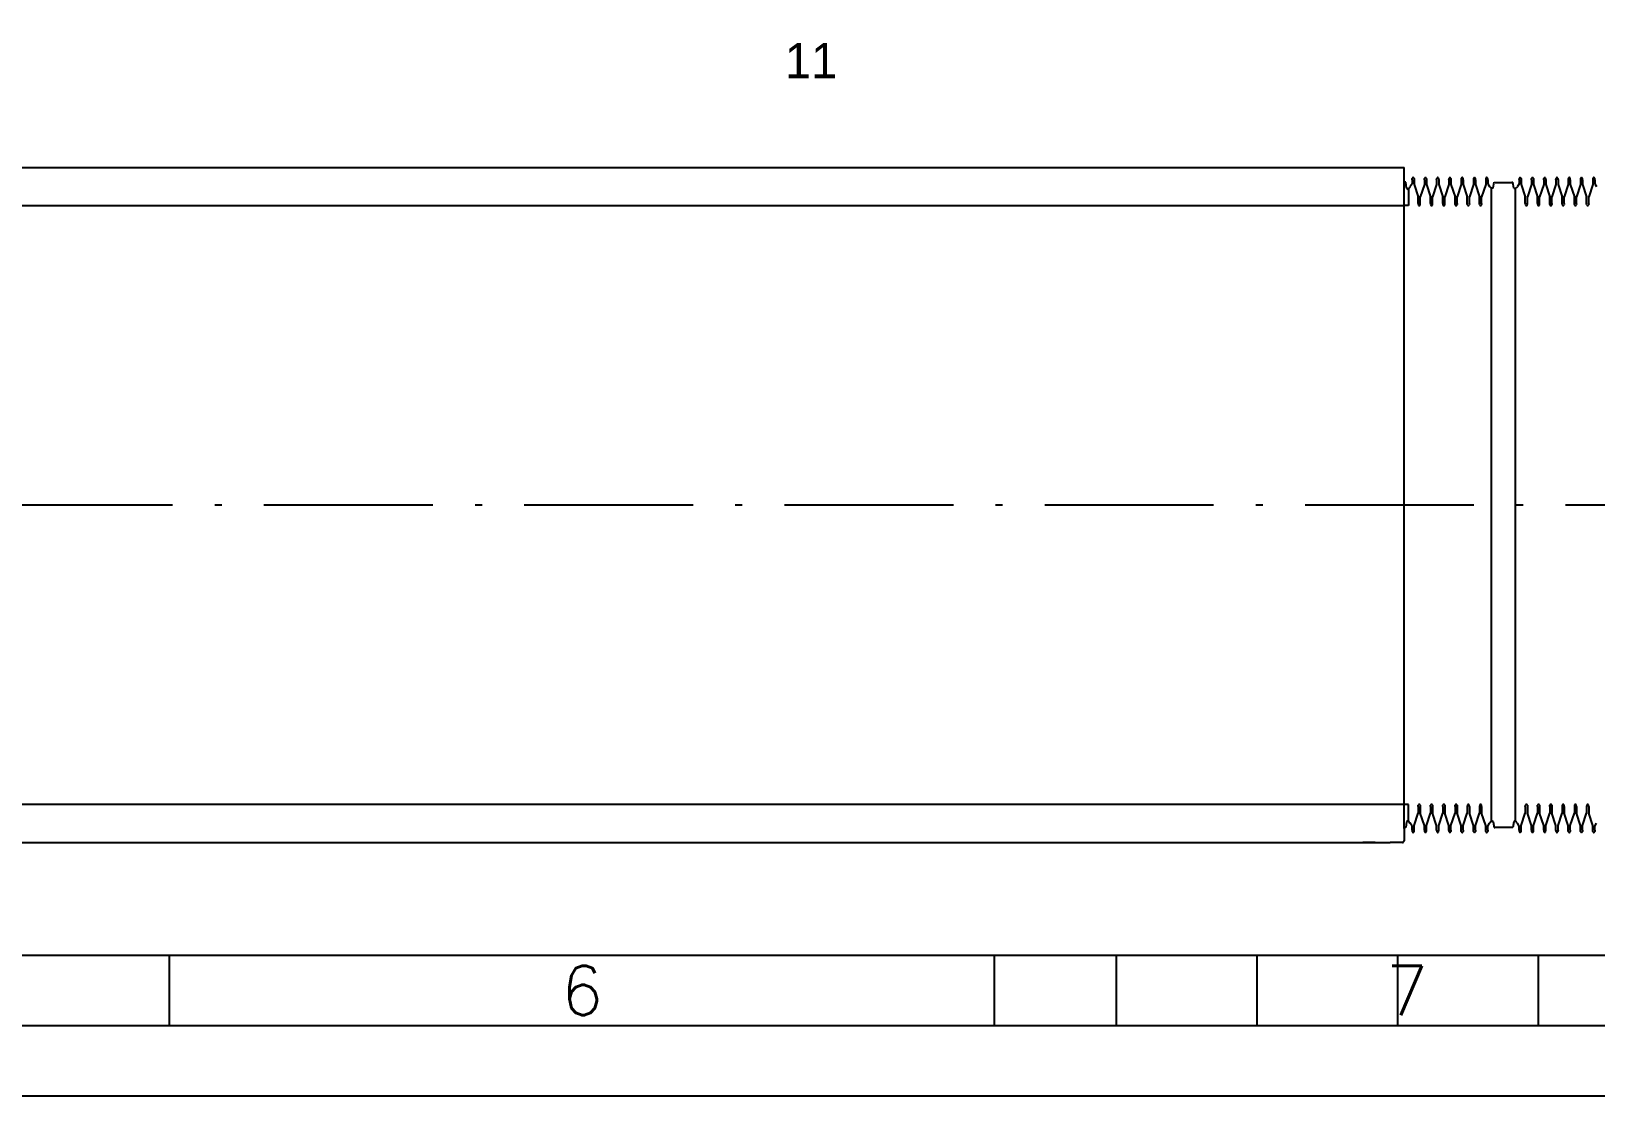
# Model space of a CAD drawing. Header units: millimetres. Extents: x 39 to 880, y 30 to 327.
# Drawn here: x 332.5 to 443.7, y 29.8 to 105.5 of the extents above; entities that cross this region are included whole.
import ezdxf
from ezdxf.enums import TextEntityAlignment as Align

# ---------------------------------------------------------------- set-up
doc = ezdxf.new("R2010")
doc.units = ezdxf.units.MM
doc.linetypes.add('ACAD_ISO10W100', pattern=[18.5, 12, -3, 0.5, -3])
doc.layers.add('AXE', color=1, linetype='ACAD_ISO10W100')
doc.layers.add('SUBTIRE', color=1, linetype='Continuous')
doc.styles.add('ISO', font='SIMPLEX.SHX')

# ---------------------------------------------------------------- blocks, each defined once
blk = doc.blocks.new('4A4')
at = {"color": 70}
for p, q in [((-537.8, 5), (-537.8, 10)), ((-479.16, 5), (-479.16, 10)), ((-479.16, 5), (-479.16, 10)), ((-470.5, 5), (-470.5, 10)), ((-460.5, 5), (-460.5, 10)), ((-450.5, 5), (-450.5, 10)), ((-440.5, 5), (-440.5, 10))]:
    blk.add_line(p, q, dxfattribs=at)
at = {"color": 240}
for points in [[(0, 0), (0, 297), (-841, 297), (-841, 0)], [(-5, 5), (-5, 292), (-836, 292), (-836, 5)]]:
    blk.add_lwpolyline(points, close=True, dxfattribs=at)
at = {"color": 70}
blk.add_lwpolyline([(-831, 287), (-831, 10), (-10, 10), (-10, 287)], close=True, dxfattribs=at)
at = {"color": 50, "style": 'ISO'}
for s, p in [('6', (-508.48, 7.48)), ('7', (-449.84, 7.48))]:
    blk.add_text(s, height=3.5, dxfattribs=at).set_placement(p, align=Align.MIDDLE)

msp = doc.modelspace()

# ---------------------------------------------------------------- linework, layer by layer
at = {"color": 1}
for p, q in [((429.08, 95.82), (430.08, 95.82)), ((430.08, 48.82), (430.08, 95.82)), ((430.2, 94.76), (430.08, 94.76)), ((436.41, 94.34), (436.28, 94.34)), ((437.87, 94.34), (438, 94.34)), ((310.74, 93.1), (430.08, 93.1)), ((430.2, 48.88), (430.08, 48.88))]:
    msp.add_line(p, q, dxfattribs=at)
at = {"color": 1, "linetype": 'ACAD_ISO10W100'}
msp.add_line((108.54, 71.82), (632.14, 71.82), dxfattribs=at)
at = {"layer": 'AXE'}
for p, q in [((430.26, 94.34), (430.2, 94.76)), ((430.65, 94.66), (430.52, 94.45)), ((430.65, 94.94), (430.66, 95.03)), ((430.65, 94.94), (430.65, 94.66)), ((430.79, 95.03), (430.8, 94.94)), ((430.8, 94.94), (430.8, 94.61)), ((430.8, 94.61), (431.08, 93.73)), ((431.52, 94.61), (431.23, 93.73)), ((431.52, 94.94), (431.53, 95.03)), ((431.52, 94.94), (431.52, 94.61)), ((431.66, 95.03), (431.67, 94.94)), ((431.67, 94.94), (431.67, 94.61)), ((431.67, 94.61), (431.95, 93.73)), ((432.39, 94.61), (432.1, 93.73)), ((432.39, 94.94), (432.4, 95.03)), ((432.39, 94.94), (432.39, 94.61)), ((432.53, 95.03), (432.54, 94.94)), ((432.54, 94.94), (432.54, 94.61)), ((432.54, 94.61), (432.83, 93.73)), ((433.26, 94.61), (432.98, 93.73)), ((433.26, 94.94), (433.27, 95.03)), ((433.27, 95.03), (433.26, 94.94)), ((433.26, 94.94), (433.26, 94.61)), ((433.26, 94.94), (433.26, 94.61)), ((433.4, 95.03), (433.41, 94.94)), ((433.41, 94.94), (433.4, 95.03)), ((433.41, 94.94), (433.41, 94.61)), ((433.41, 94.94), (433.41, 94.61)), ((433.41, 94.61), (433.7, 93.73)), ((434.13, 94.61), (433.85, 93.73)), ((434.14, 95.03), (434.13, 94.94)), ((434.13, 94.94), (434.13, 94.61)), ((434.28, 94.94), (434.28, 95.03)), ((434.28, 94.94), (434.28, 95.03)), ((434.28, 94.94), (434.28, 94.61)), ((434.28, 94.94), (434.28, 94.61)), ((434.28, 94.61), (434.57, 93.73)), ((434.28, 94.61), (434.57, 93.73)), ((435.01, 94.61), (434.72, 93.73)), ((435.01, 94.61), (434.72, 93.73)), ((435.01, 95.03), (435.01, 94.94)), ((435.01, 95.03), (435.01, 94.94)), ((435.01, 94.94), (435.01, 94.61)), ((435.01, 94.94), (435.01, 94.61)), ((435.16, 94.94), (435.15, 95.03)), ((435.16, 94.94), (435.15, 95.03)), ((435.16, 94.94), (435.16, 94.61)), ((435.16, 94.94), (435.16, 94.61)), ((435.16, 94.61), (435.44, 93.73)), ((435.88, 94.61), (435.59, 93.73)), ((435.88, 95.03), (435.88, 94.94)), ((435.88, 95.03), (435.88, 94.94)), ((435.88, 94.94), (435.88, 94.61)), ((436.03, 94.94), (436.02, 95.03)), ((436.03, 94.94), (436.02, 95.03)), ((436.03, 94.94), (436.03, 94.66)), ((436.03, 94.66), (436.15, 94.45)), ((436.03, 94.66), (436.15, 94.45)), ((436.03, 94.66), (436.15, 94.45)), ((438.26, 94.66), (438.13, 94.45)), ((438.26, 94.66), (438.13, 94.45)), ((438.26, 94.66), (438.13, 94.45)), ((438.26, 94.94), (438.27, 95.03)), ((438.26, 94.94), (438.27, 95.03)), ((438.26, 94.94), (438.26, 94.66)), ((438.4, 95.03), (438.41, 94.94)), ((438.4, 95.03), (438.41, 94.94)), ((438.41, 94.94), (438.41, 94.61)), ((438.41, 94.61), (438.69, 93.73)), ((439.13, 94.61), (438.84, 93.73)), ((439.13, 94.94), (439.14, 95.03)), ((439.13, 94.94), (439.14, 95.03)), ((439.13, 94.94), (439.13, 94.61)), ((439.13, 94.94), (439.13, 94.61)), ((439.27, 95.03), (439.28, 94.94)), ((439.27, 95.03), (439.28, 94.94)), ((439.28, 94.94), (439.28, 94.61)), ((439.28, 94.94), (439.28, 94.61)), ((439.28, 94.61), (439.56, 93.73)), ((439.28, 94.61), (439.56, 93.73)), ((440, 94.61), (439.71, 93.73)), ((440, 94.61), (439.71, 93.73)), ((440, 94.94), (440.01, 95.03)), ((440, 94.94), (440.01, 95.03)), ((440, 94.94), (440, 94.61)), ((440, 94.94), (440, 94.61)), ((440.14, 95.03), (440.15, 94.94)), ((440.15, 94.94), (440.15, 94.61)), ((440.15, 94.61), (440.44, 93.73)), ((440.87, 94.61), (440.59, 93.73)), ((440.88, 95.03), (440.87, 94.94)), ((440.87, 94.94), (440.88, 95.03)), ((440.87, 94.94), (440.87, 94.61)), ((440.87, 94.94), (440.87, 94.61)), ((441.02, 94.94), (441.01, 95.03)), ((441.01, 95.03), (441.02, 94.94)), ((441.02, 94.94), (441.02, 94.61)), ((441.02, 94.94), (441.02, 94.61)), ((441.02, 94.61), (441.31, 93.73)), ((441.74, 94.61), (441.46, 93.73)), ((441.75, 95.03), (441.74, 94.94)), ((441.74, 94.94), (441.74, 94.61)), ((441.89, 94.94), (441.89, 95.03)), ((441.89, 94.94), (441.89, 94.61)), ((441.89, 94.61), (442.18, 93.73)), ((442.62, 94.61), (442.33, 93.73)), ((442.62, 95.03), (442.62, 94.94)), ((442.62, 94.94), (442.62, 94.61)), ((442.77, 94.94), (442.76, 95.03)), ((442.77, 94.94), (442.77, 94.61)), ((442.77, 94.61), (443.05, 93.73)), ((443.49, 94.61), (443.2, 93.73)), ((443.49, 95.03), (443.49, 94.94)), ((443.49, 94.94), (443.49, 94.61)), ((443.64, 94.94), (443.63, 95.03)), ((443.64, 94.94), (443.64, 94.66)), ((443.64, 94.66), (443.76, 94.45)), ((430.28, 94.35), (430.26, 94.34)), ((430.33, 94.28), (430.28, 94.35)), ((430.39, 94.23), (430.33, 94.28)), ((430.39, 94.27), (430.39, 94.23)), ((430.39, 94.23), (430.39, 93.1)), ((430.45, 94.36), (430.43, 94.34)), ((430.52, 94.44), (430.45, 94.39)), ((430.45, 94.39), (430.45, 94.36)), ((431.08, 93.26), (431.08, 93.73)), ((431.23, 93.26), (431.23, 93.73)), ((431.95, 93.26), (431.95, 93.73)), ((432.1, 93.26), (432.1, 93.73)), ((432.83, 93.26), (432.83, 93.73)), ((432.98, 93.26), (432.98, 93.73)), ((433.7, 93.26), (433.7, 93.73)), ((433.85, 93.26), (433.85, 93.73)), ((434.57, 93.26), (434.57, 93.73)), ((434.72, 93.26), (434.72, 93.73)), ((435.44, 93.26), (435.44, 93.73)), ((435.59, 93.26), (435.59, 93.73)), ((436.16, 94.44), (436.23, 94.39)), ((436.16, 94.44), (436.28, 94.34)), ((438.13, 94.44), (438, 94.34)), ((438.13, 94.44), (438.06, 94.39)), ((438.69, 93.26), (438.69, 93.73)), ((438.84, 93.26), (438.84, 93.73)), ((439.56, 93.26), (439.56, 93.73)), ((439.71, 93.26), (439.71, 93.73)), ((440.44, 93.26), (440.44, 93.73)), ((440.59, 93.26), (440.59, 93.73)), ((441.31, 93.26), (441.31, 93.73)), ((441.46, 93.26), (441.46, 93.73)), ((442.18, 93.26), (442.18, 93.73)), ((442.33, 93.26), (442.33, 93.73)), ((443.05, 93.26), (443.05, 93.73)), ((443.2, 93.26), (443.2, 93.73)), ((430.39, 93.1), (430.08, 93.1)), ((431.08, 93.26), (431.09, 93.17)), ((431.23, 93.17), (431.23, 93.26)), ((431.95, 93.26), (431.96, 93.17)), ((432.1, 93.17), (432.1, 93.26)), ((432.83, 93.26), (432.83, 93.17)), ((432.97, 93.17), (432.98, 93.26)), ((433.7, 93.26), (433.71, 93.17)), ((433.71, 93.17), (433.7, 93.26)), ((433.84, 93.17), (433.85, 93.26)), ((433.85, 93.26), (433.84, 93.17)), ((434.58, 93.17), (434.57, 93.26)), ((434.72, 93.26), (434.71, 93.17)), ((434.72, 93.26), (434.71, 93.17)), ((435.45, 93.17), (435.44, 93.26)), ((435.45, 93.17), (435.44, 93.26)), ((435.59, 93.26), (435.58, 93.17)), ((435.59, 93.26), (435.58, 93.17)), ((438.69, 93.26), (438.7, 93.17)), ((438.69, 93.26), (438.7, 93.17)), ((438.84, 93.17), (438.84, 93.26)), ((438.84, 93.17), (438.84, 93.26)), ((439.56, 93.26), (439.57, 93.17)), ((439.56, 93.26), (439.57, 93.17)), ((439.71, 93.17), (439.71, 93.26)), ((440.44, 93.17), (440.44, 93.26)), ((440.44, 93.26), (440.44, 93.17)), ((440.59, 93.26), (440.58, 93.17)), ((440.58, 93.17), (440.59, 93.26)), ((441.32, 93.17), (441.31, 93.26)), ((441.46, 93.26), (441.45, 93.17)), ((442.19, 93.17), (442.18, 93.26)), ((442.33, 93.26), (442.32, 93.17)), ((443.06, 93.17), (443.05, 93.26)), ((443.2, 93.26), (443.19, 93.17)), ((430.39, 50.53), (430.08, 50.53)), ((430.39, 49.41), (430.39, 50.53)), ((431.08, 50.38), (431.09, 50.47)), ((431.08, 50.38), (431.08, 49.91)), ((431.23, 50.47), (431.23, 50.38)), ((431.23, 50.38), (431.23, 49.91)), ((431.95, 50.38), (431.96, 50.47)), ((431.95, 50.38), (431.95, 49.91)), ((432.1, 50.47), (432.1, 50.38)), ((432.1, 50.38), (432.1, 49.91)), ((432.83, 50.38), (432.83, 50.47)), ((432.83, 50.38), (432.83, 49.91)), ((432.97, 50.47), (432.98, 50.38)), ((432.98, 50.38), (432.98, 49.91)), ((433.71, 50.47), (433.7, 50.38)), ((433.7, 50.38), (433.71, 50.47)), ((433.7, 50.38), (433.7, 49.91)), ((433.85, 50.38), (433.84, 50.47)), ((433.84, 50.47), (433.85, 50.38)), ((433.85, 50.38), (433.85, 49.91)), ((434.58, 50.47), (434.57, 50.38)), ((434.57, 50.38), (434.57, 49.91)), ((434.72, 50.38), (434.71, 50.47)), ((434.72, 50.38), (434.71, 50.47)), ((434.72, 50.38), (434.72, 49.91)), ((435.45, 50.47), (435.44, 50.38)), ((435.45, 50.47), (435.44, 50.38)), ((435.44, 50.38), (435.44, 49.91)), ((435.59, 50.38), (435.58, 50.47)), ((435.59, 50.38), (435.58, 50.47)), ((435.59, 50.38), (435.59, 49.91)), ((438.69, 50.38), (438.7, 50.47)), ((438.69, 50.38), (438.7, 50.47)), ((438.69, 50.38), (438.69, 49.91)), ((438.84, 50.47), (438.84, 50.38)), ((438.84, 50.47), (438.84, 50.38)), ((438.84, 50.38), (438.84, 49.91)), ((439.56, 50.38), (439.57, 50.47)), ((439.56, 50.38), (439.57, 50.47)), ((439.56, 50.38), (439.56, 49.91)), ((439.71, 50.47), (439.71, 50.38)), ((439.71, 50.38), (439.71, 49.91)), ((440.44, 50.38), (440.44, 50.47)), ((440.44, 50.47), (440.44, 50.38)), ((440.44, 50.38), (440.44, 49.91)), ((440.58, 50.47), (440.59, 50.38)), ((440.59, 50.38), (440.58, 50.47)), ((440.59, 50.38), (440.59, 49.91)), ((441.32, 50.47), (441.31, 50.38)), ((441.31, 50.38), (441.31, 49.91)), ((441.46, 50.38), (441.45, 50.47)), ((441.46, 50.38), (441.46, 49.91)), ((442.19, 50.47), (442.18, 50.38)), ((442.18, 50.38), (442.18, 49.91)), ((442.33, 50.38), (442.32, 50.47)), ((442.33, 50.38), (442.33, 49.91)), ((443.06, 50.47), (443.05, 50.38)), ((443.05, 50.38), (443.05, 49.91)), ((443.2, 50.38), (443.19, 50.47)), ((443.2, 50.38), (443.2, 49.91)), ((430.26, 49.29), (430.2, 48.88)), ((430.28, 49.29), (430.26, 49.29)), ((430.33, 49.35), (430.28, 49.29)), ((430.39, 49.41), (430.33, 49.36)), ((430.39, 49.36), (430.39, 49.41)), ((430.45, 49.28), (430.43, 49.3)), ((430.45, 49.25), (430.45, 49.28)), ((430.52, 49.2), (430.45, 49.25)), ((430.65, 48.98), (430.52, 49.19)), ((430.65, 48.7), (430.65, 48.98)), ((430.8, 49.03), (431.08, 49.91)), ((430.8, 48.7), (430.8, 49.03)), ((431.52, 49.03), (431.23, 49.91)), ((431.52, 48.7), (431.52, 49.03)), ((431.67, 49.03), (431.95, 49.91)), ((431.67, 48.7), (431.67, 49.03)), ((432.39, 49.03), (432.1, 49.91)), ((432.39, 48.7), (432.39, 49.03)), ((432.54, 49.03), (432.83, 49.91)), ((432.54, 48.7), (432.54, 49.03)), ((433.26, 49.03), (432.98, 49.91)), ((433.26, 48.7), (433.26, 49.03)), ((433.26, 48.7), (433.26, 49.03)), ((433.41, 49.03), (433.7, 49.91)), ((433.41, 48.7), (433.41, 49.03)), ((433.41, 48.7), (433.41, 49.03)), ((434.13, 49.03), (433.85, 49.91)), ((434.13, 48.7), (434.13, 49.03)), ((434.28, 49.03), (434.57, 49.91)), ((434.28, 49.03), (434.57, 49.91)), ((434.28, 48.7), (434.28, 49.03)), ((434.28, 48.7), (434.28, 49.03)), ((435.01, 49.03), (434.72, 49.91)), ((435.01, 49.03), (434.72, 49.91)), ((435.01, 48.7), (435.01, 49.03)), ((435.01, 48.7), (435.01, 49.03)), ((435.16, 49.03), (435.44, 49.91)), ((435.16, 48.7), (435.16, 49.03)), ((435.16, 48.7), (435.16, 49.03)), ((435.88, 49.03), (435.59, 49.91)), ((435.88, 48.7), (435.88, 49.03)), ((436.03, 48.98), (436.15, 49.19)), ((436.03, 48.98), (436.15, 49.19)), ((436.03, 48.7), (436.03, 48.98)), ((436.16, 49.2), (436.23, 49.25)), ((436.16, 49.2), (436.23, 49.25)), ((436.23, 49.28), (436.25, 49.3)), ((436.23, 49.28), (436.25, 49.3)), ((436.23, 49.25), (436.23, 49.28)), ((436.23, 49.25), (436.23, 49.28)), ((436.28, 49.36), (436.28, 49.41)), ((436.28, 49.36), (436.28, 49.41)), ((438, 49.36), (438, 49.41)), ((438, 49.36), (438, 49.41)), ((438.06, 49.28), (438.04, 49.3)), ((438.06, 49.28), (438.04, 49.3)), ((438.06, 49.25), (438.06, 49.28)), ((438.06, 49.25), (438.06, 49.28)), ((438.13, 49.2), (438.06, 49.25)), ((438.13, 49.2), (438.06, 49.25)), ((438.26, 48.98), (438.13, 49.19)), ((438.26, 48.98), (438.13, 49.19)), ((438.26, 48.7), (438.26, 48.98)), ((438.41, 49.03), (438.69, 49.91)), ((438.41, 48.7), (438.41, 49.03)), ((439.13, 49.03), (438.84, 49.91)), ((439.13, 48.7), (439.13, 49.03)), ((439.13, 48.7), (439.13, 49.03)), ((439.28, 49.03), (439.56, 49.91)), ((439.28, 49.03), (439.56, 49.91)), ((439.28, 48.7), (439.28, 49.03)), ((439.28, 48.7), (439.28, 49.03)), ((440, 49.03), (439.71, 49.91)), ((440, 49.03), (439.71, 49.91)), ((440, 48.7), (440, 49.03)), ((440, 48.7), (440, 49.03)), ((440.15, 49.03), (440.44, 49.91)), ((440.15, 48.7), (440.15, 49.03)), ((440.87, 49.03), (440.59, 49.91)), ((440.87, 48.7), (440.87, 49.03)), ((440.87, 48.7), (440.87, 49.03)), ((441.02, 49.03), (441.31, 49.91)), ((441.02, 48.7), (441.02, 49.03)), ((441.02, 48.7), (441.02, 49.03)), ((441.74, 49.03), (441.46, 49.91)), ((441.74, 48.7), (441.74, 49.03)), ((441.89, 49.03), (442.18, 49.91)), ((441.89, 48.7), (441.89, 49.03)), ((442.62, 49.03), (442.33, 49.91)), ((442.62, 48.7), (442.62, 49.03)), ((442.77, 49.03), (443.05, 49.91)), ((442.77, 48.7), (442.77, 49.03)), ((443.49, 49.03), (443.2, 49.91)), ((443.49, 48.7), (443.49, 49.03)), ((443.64, 48.98), (443.76, 49.19)), ((443.64, 48.7), (443.64, 48.98)), ((430.65, 48.7), (430.66, 48.61)), ((430.79, 48.61), (430.8, 48.7)), ((431.52, 48.7), (431.53, 48.61)), ((431.66, 48.61), (431.67, 48.7)), ((432.39, 48.7), (432.4, 48.61)), ((432.53, 48.61), (432.54, 48.7)), ((433.27, 48.61), (433.26, 48.7)), ((433.26, 48.7), (433.27, 48.61)), ((433.41, 48.7), (433.4, 48.61)), ((433.4, 48.61), (433.41, 48.7)), ((434.14, 48.61), (434.13, 48.7)), ((434.28, 48.7), (434.28, 48.61)), ((434.28, 48.7), (434.28, 48.61)), ((435.01, 48.61), (435.01, 48.7)), ((435.01, 48.61), (435.01, 48.7)), ((435.16, 48.7), (435.15, 48.61)), ((435.16, 48.7), (435.15, 48.61)), ((435.88, 48.61), (435.88, 48.7)), ((435.88, 48.61), (435.88, 48.7)), ((436.03, 48.7), (436.02, 48.61)), ((436.03, 48.7), (436.02, 48.61)), ((438.26, 48.7), (438.27, 48.61)), ((438.26, 48.7), (438.27, 48.61)), ((438.4, 48.61), (438.41, 48.7)), ((438.4, 48.61), (438.41, 48.7)), ((439.13, 48.7), (439.14, 48.61)), ((439.13, 48.7), (439.14, 48.61)), ((439.27, 48.61), (439.28, 48.7)), ((439.27, 48.61), (439.28, 48.7)), ((440, 48.7), (440.01, 48.61)), ((440, 48.7), (440.01, 48.61)), ((440.14, 48.61), (440.15, 48.7)), ((440.87, 48.7), (440.88, 48.61)), ((440.88, 48.61), (440.87, 48.7)), ((441.01, 48.61), (441.02, 48.7)), ((441.02, 48.7), (441.01, 48.61)), ((441.75, 48.61), (441.74, 48.7)), ((441.89, 48.7), (441.89, 48.61)), ((442.62, 48.61), (442.62, 48.7)), ((442.77, 48.7), (442.76, 48.61)), ((443.49, 48.61), (443.49, 48.7)), ((443.64, 48.7), (443.63, 48.61))]:
    msp.add_line(p, q, dxfattribs=at)
for centre, radius, start, end in [((430.65, 94.94), 0.002, 175.1123, 184.8877), ((430.72, 95.02), 0.07, 92.1406, 175.1123), ((430.72, 95.02), 0.07, 4.8877, 87.8594), ((430.8, 94.94), 0.002, 355, 4.8877), ((431.52, 94.94), 0.002, 175.1123, 184.8877), ((431.6, 95.02), 0.07, 92.1406, 175.1123), ((431.59, 95.02), 0.07, 4.8877, 87.8594), ((431.67, 94.94), 0.002, 355, 4.8877), ((432.39, 94.94), 0.002, 175.1123, 184.8877), ((432.47, 95.02), 0.07, 92.1406, 175.1123), ((432.46, 95.02), 0.07, 4.8877, 87.8594), ((432.54, 94.94), 0.002, 355, 4.8877), ((433.26, 94.94), 0.002, 175.1123, 184.8877), ((433.26, 94.94), 0.002, 175.1123, 185), ((433.34, 95.02), 0.07, 92.1406, 175.1123), ((433.34, 95.02), 0.07, 92.1406, 175.1123), ((433.33, 95.02), 0.07, 4.8877, 87.8594), ((433.33, 95.02), 0.07, 4.8877, 87.8594), ((433.41, 94.94), 0.002, 355, 4.8877), ((433.41, 94.94), 0.002, 355.1123, 4.8877), ((434.14, 94.94), 0.002, 175.1123, 185), ((434.21, 95.02), 0.07, 92.1406, 175.1123), ((434.21, 95.02), 0.07, 92.1406, 175.1123), ((434.21, 95.02), 0.07, 4.8877, 87.8594), ((434.21, 95.02), 0.07, 4.8877, 87.8594), ((434.28, 94.94), 0.002, 355.1123, 4.8877), ((434.28, 94.94), 0.002, 355.1123, 4.8877), ((435.08, 95.02), 0.07, 92.1406, 175.1123), ((435.08, 95.02), 0.07, 92.1406, 175.1123), ((435.01, 94.94), 0.002, 175.1123, 185), ((435.01, 94.94), 0.002, 175.1123, 185), ((435.08, 95.02), 0.07, 4.8877, 87.8594), ((435.08, 95.02), 0.07, 4.8877, 87.8594), ((435.15, 94.94), 0.002, 355.1123, 4.8877), ((435.15, 94.94), 0.002, 355.1123, 4.8877), ((435.95, 95.02), 0.07, 92.1406, 175.1123), ((435.95, 95.02), 0.07, 92.1406, 175.1123), ((435.88, 94.94), 0.002, 175.1123, 185), ((435.88, 94.94), 0.002, 175.1123, 185), ((435.95, 95.02), 0.07, 4.8877, 87.8594), ((435.95, 95.02), 0.07, 4.8877, 87.8594), ((436.02, 94.94), 0.002, 355.1123, 4.8877), ((436.02, 94.94), 0.002, 355.1123, 4.8877), ((438.26, 94.94), 0.002, 175.1123, 184.8877), ((438.26, 94.94), 0.002, 175.1123, 184.8877), ((438.33, 95.02), 0.07, 92.1406, 175.1123), ((438.33, 95.02), 0.07, 92.1406, 175.1123), ((438.33, 95.02), 0.07, 4.8877, 87.8594), ((438.33, 95.02), 0.07, 4.8877, 87.8594), ((438.41, 94.94), 0.002, 355, 4.8877), ((438.41, 94.94), 0.002, 355, 4.8877), ((439.13, 94.94), 0.002, 175.1123, 184.8877), ((439.13, 94.94), 0.002, 175.1123, 184.8877), ((439.21, 95.02), 0.07, 92.1406, 175.1123), ((439.21, 95.02), 0.07, 92.1406, 175.1123), ((439.2, 95.02), 0.07, 4.8877, 87.8594), ((439.2, 95.02), 0.07, 4.8877, 87.8594), ((439.28, 94.94), 0.002, 355, 4.8877), ((439.28, 94.94), 0.002, 355, 4.8877), ((440, 94.94), 0.002, 175.1123, 184.8877), ((440, 94.94), 0.002, 175.1123, 184.8877), ((440.08, 95.02), 0.07, 92.1406, 175.1123), ((440.08, 95.02), 0.07, 92.1406, 175.1123), ((440.07, 95.02), 0.07, 4.8877, 87.8594), ((440.07, 95.02), 0.07, 4.8877, 87.8594), ((440.15, 94.94), 0.002, 355, 4.8877), ((440.87, 94.94), 0.002, 175.1123, 185), ((440.87, 94.94), 0.002, 175.1123, 184.8877), ((440.95, 95.02), 0.07, 92.1406, 175.1123), ((440.95, 95.02), 0.07, 92.1406, 175.1123), ((440.94, 95.02), 0.07, 4.8877, 87.8594), ((440.94, 95.02), 0.07, 4.8877, 87.8594), ((441.02, 94.94), 0.002, 355.1123, 4.8877), ((441.02, 94.94), 0.002, 355, 4.8877), ((441.75, 94.94), 0.002, 175.1123, 185), ((441.82, 95.02), 0.07, 92.1406, 175.1123), ((441.82, 95.02), 0.07, 4.8877, 87.8594), ((441.89, 94.94), 0.002, 355.1123, 4.8877), ((442.69, 95.02), 0.07, 92.1406, 175.1123), ((442.62, 94.94), 0.002, 175.1123, 185), ((442.69, 95.02), 0.07, 4.8877, 87.8594), ((442.76, 94.94), 0.002, 355.1123, 4.8877), ((443.56, 95.02), 0.07, 92.1406, 175.1123), ((443.49, 94.94), 0.002, 175.1123, 185), ((443.56, 95.02), 0.07, 4.8877, 87.8594), ((443.63, 94.94), 0.002, 355.1123, 4.8877), ((430.34, 94.29), 0.02, 214.8788, 233.6166), ((430.48, 94.27), 0.084, 127.7978, 180), ((430.51, 94.45), 0.016, 307.7978, 330), ((436.16, 94.45), 0.016, 210, 232.2022), ((436.16, 94.45), 0.016, 210, 232.2022), ((438.12, 94.45), 0.016, 307.7978, 330), ((438.12, 94.45), 0.016, 307.7978, 330), ((431.08, 93.26), 0.002, 175.1123, 184.8877), ((431.16, 93.17), 0.07, 184.8877, 267.8594), ((431.16, 93.17), 0.07, 272.1406, 355.1123), ((431.23, 93.26), 0.002, 355.1123, 5), ((431.96, 93.26), 0.002, 175.1123, 184.8877), ((432.03, 93.17), 0.07, 184.8877, 267.8594), ((432.03, 93.17), 0.07, 272.1406, 355.1123), ((432.1, 93.26), 0.002, 355.1123, 5), ((432.83, 93.26), 0.002, 175.1123, 184.8877), ((432.9, 93.17), 0.07, 184.8877, 267.8594), ((432.9, 93.17), 0.07, 272.1406, 355.1123), ((432.97, 93.26), 0.002, 355.1123, 5), ((433.7, 93.26), 0.002, 175.1123, 184.8877), ((433.7, 93.26), 0.002, 175, 184.8877), ((433.78, 93.17), 0.07, 184.8877, 267.8594), ((433.78, 93.17), 0.07, 184.8877, 267.8594), ((433.77, 93.17), 0.07, 272.1406, 355.1123), ((433.77, 93.17), 0.07, 272.1406, 355.1123), ((433.85, 93.26), 0.002, 355.1123, 5), ((433.85, 93.26), 0.002, 355.1123, 4.8877), ((434.57, 93.26), 0.002, 175, 184.8877), ((434.65, 93.17), 0.07, 184.8877, 267.8594), ((434.65, 93.17), 0.07, 184.8877, 267.8594), ((434.64, 93.17), 0.07, 272.1406, 355.1123), ((434.64, 93.17), 0.07, 272.1406, 355.1123), ((434.72, 93.26), 0.002, 355.1123, 4.8877), ((434.72, 93.26), 0.002, 355.1123, 4.8877), ((435.44, 93.26), 0.002, 175, 184.8877), ((435.44, 93.26), 0.002, 175, 184.8877), ((435.52, 93.17), 0.07, 184.8877, 267.8594), ((435.52, 93.17), 0.07, 184.8877, 267.8594), ((435.51, 93.17), 0.07, 272.1406, 355.1123), ((435.51, 93.17), 0.07, 272.1406, 355.1123), ((435.59, 93.26), 0.002, 355.1123, 4.8877), ((435.59, 93.26), 0.002, 355.1123, 4.8877), ((438.69, 93.26), 0.002, 175.1123, 184.8877), ((438.69, 93.26), 0.002, 175.1123, 184.8877), ((438.77, 93.17), 0.07, 184.8877, 267.8594), ((438.77, 93.17), 0.07, 184.8877, 267.8594), ((438.77, 93.17), 0.07, 272.1406, 355.1123), ((438.77, 93.17), 0.07, 272.1406, 355.1123), ((438.84, 93.26), 0.002, 355.1123, 5), ((438.84, 93.26), 0.002, 355.1123, 5), ((439.57, 93.26), 0.002, 175.1123, 184.8877), ((439.57, 93.26), 0.002, 175.1123, 184.8877), ((439.64, 93.17), 0.07, 184.8877, 267.8594), ((439.64, 93.17), 0.07, 184.8877, 267.8594), ((439.64, 93.17), 0.07, 272.1406, 355.1123), ((439.64, 93.17), 0.07, 272.1406, 355.1123), ((439.71, 93.26), 0.002, 355.1123, 5), ((440.44, 93.26), 0.002, 175, 184.8877), ((440.44, 93.26), 0.002, 175.1123, 184.8877), ((440.51, 93.17), 0.07, 184.8877, 267.8594), ((440.51, 93.17), 0.07, 184.8877, 267.8594), ((440.51, 93.17), 0.07, 272.1406, 355.1123), ((440.51, 93.17), 0.07, 272.1406, 355.1123), ((440.58, 93.26), 0.002, 355.1123, 4.8877), ((440.58, 93.26), 0.002, 355.1123, 5), ((441.31, 93.26), 0.002, 175, 184.8877), ((441.39, 93.17), 0.07, 184.8877, 267.8594), ((441.38, 93.17), 0.07, 272.1406, 355.1123), ((441.46, 93.26), 0.002, 355.1123, 4.8877), ((442.18, 93.26), 0.002, 175, 184.8877), ((442.26, 93.17), 0.07, 184.8877, 267.8594), ((442.25, 93.17), 0.07, 272.1406, 355.1123), ((442.33, 93.26), 0.002, 355.1123, 4.8877), ((443.05, 93.26), 0.002, 175, 184.8877), ((443.13, 93.17), 0.07, 184.8877, 267.8594), ((443.12, 93.17), 0.07, 272.1406, 355.1123), ((443.2, 93.26), 0.002, 355.1123, 4.8877), ((431.08, 50.38), 0.002, 175.1123, 184.8877), ((431.16, 50.46), 0.07, 92.1406, 175.1123), ((431.16, 50.46), 0.07, 4.8877, 87.8594), ((431.23, 50.38), 0.002, 355, 4.8877), ((431.96, 50.38), 0.002, 175.1123, 184.8877), ((432.03, 50.46), 0.07, 92.1406, 175.1123), ((432.03, 50.46), 0.07, 4.8877, 87.8594), ((432.1, 50.38), 0.002, 355, 4.8877), ((432.9, 50.46), 0.07, 92.1406, 175.1123), ((432.83, 50.38), 0.002, 175.1123, 184.8877), ((432.9, 50.46), 0.07, 4.8877, 87.8594), ((432.97, 50.38), 0.002, 355, 4.8877), ((433.7, 50.38), 0.002, 175.1123, 185), ((433.7, 50.38), 0.002, 175.1123, 184.8877), ((433.78, 50.46), 0.07, 92.1406, 175.1123), ((433.78, 50.46), 0.07, 92.1406, 175.1123), ((433.77, 50.46), 0.07, 4.8877, 87.8594), ((433.77, 50.46), 0.07, 4.8877, 87.8594), ((433.85, 50.38), 0.002, 355.1123, 4.8877), ((433.85, 50.38), 0.002, 355, 4.8877), ((434.57, 50.38), 0.002, 175.1123, 185), ((434.65, 50.46), 0.07, 92.1406, 175.1123), ((434.65, 50.46), 0.07, 92.1406, 175.1123), ((434.64, 50.46), 0.07, 4.8877, 87.8594), ((434.64, 50.46), 0.07, 4.8877, 87.8594), ((434.72, 50.38), 0.002, 355.1123, 4.8877), ((434.72, 50.38), 0.002, 355.1123, 4.8877), ((435.44, 50.38), 0.002, 175.1123, 185), ((435.44, 50.38), 0.002, 175.1123, 185), ((435.52, 50.46), 0.07, 92.1406, 175.1123), ((435.52, 50.46), 0.07, 92.1406, 175.1123), ((435.51, 50.46), 0.07, 4.8877, 87.8594), ((435.51, 50.46), 0.07, 4.8877, 87.8594), ((435.59, 50.38), 0.002, 355.1123, 4.8877), ((435.59, 50.38), 0.002, 355.1123, 4.8877), ((438.69, 50.38), 0.002, 175.1123, 184.8877), ((438.69, 50.38), 0.002, 175.1123, 184.8877), ((438.77, 50.46), 0.07, 92.1406, 175.1123), ((438.77, 50.46), 0.07, 92.1406, 175.1123), ((438.77, 50.46), 0.07, 4.8877, 87.8594), ((438.77, 50.46), 0.07, 4.8877, 87.8594), ((438.84, 50.38), 0.002, 355, 4.8877), ((438.84, 50.38), 0.002, 355, 4.8877), ((439.57, 50.38), 0.002, 175.1123, 184.8877), ((439.57, 50.38), 0.002, 175.1123, 184.8877), ((439.64, 50.46), 0.07, 92.1406, 175.1123), ((439.64, 50.46), 0.07, 92.1406, 175.1123), ((439.64, 50.46), 0.07, 4.8877, 87.8594), ((439.64, 50.46), 0.07, 4.8877, 87.8594), ((439.71, 50.38), 0.002, 355, 4.8877), ((440.51, 50.46), 0.07, 92.1406, 175.1123), ((440.51, 50.46), 0.07, 92.1406, 175.1123), ((440.44, 50.38), 0.002, 175.1123, 184.8877), ((440.44, 50.38), 0.002, 175.1123, 185), ((440.51, 50.46), 0.07, 4.8877, 87.8594), ((440.51, 50.46), 0.07, 4.8877, 87.8594), ((440.58, 50.38), 0.002, 355, 4.8877), ((440.58, 50.38), 0.002, 355.1123, 4.8877), ((441.31, 50.38), 0.002, 175.1123, 185), ((441.39, 50.46), 0.07, 92.1406, 175.1123), ((441.38, 50.46), 0.07, 4.8877, 87.8594), ((441.46, 50.38), 0.002, 355.1123, 4.8877), ((442.18, 50.38), 0.002, 175.1123, 185), ((442.26, 50.46), 0.07, 92.1406, 175.1123), ((442.25, 50.46), 0.07, 4.8877, 87.8594), ((442.33, 50.38), 0.002, 355.1123, 4.8877), ((443.05, 50.38), 0.002, 175.1123, 185), ((443.13, 50.46), 0.07, 92.1406, 175.1123), ((443.12, 50.46), 0.07, 4.8877, 87.8594), ((443.2, 50.38), 0.002, 355.1123, 4.8877), ((430.34, 49.34), 0.02, 126.3834, 145.1212), ((430.48, 49.36), 0.084, 180, 232.2022), ((430.51, 49.18), 0.016, 30, 52.2022), ((436.16, 49.18), 0.016, 127.7978, 150), ((436.16, 49.18), 0.016, 127.7978, 150), ((436.2, 49.36), 0.084, 307.7978, 0), ((436.2, 49.36), 0.084, 307.7978, 0), ((438.09, 49.36), 0.084, 180, 232.2022), ((438.09, 49.36), 0.084, 180, 232.2022), ((438.12, 49.18), 0.016, 30, 52.2022), ((438.12, 49.18), 0.016, 30, 52.2022), ((430.65, 48.7), 0.002, 175.1123, 184.8877), ((430.72, 48.61), 0.07, 184.8877, 267.8594), ((430.72, 48.61), 0.07, 272.1406, 355.1123), ((430.8, 48.7), 0.002, 355.1123, 5), ((431.52, 48.7), 0.002, 175.1123, 184.8877), ((431.6, 48.61), 0.07, 184.8877, 267.8594), ((431.59, 48.61), 0.07, 272.1406, 355.1123), ((431.67, 48.7), 0.002, 355.1123, 5), ((432.39, 48.7), 0.002, 175.1123, 184.8877), ((432.47, 48.61), 0.07, 184.8877, 267.8594), ((432.46, 48.61), 0.07, 272.1406, 355.1123), ((432.54, 48.7), 0.002, 355.1123, 5), ((433.26, 48.7), 0.002, 175, 184.8877), ((433.26, 48.7), 0.002, 175.1123, 184.8877), ((433.34, 48.61), 0.07, 184.8877, 267.8594), ((433.34, 48.61), 0.07, 184.8877, 267.8594), ((433.33, 48.61), 0.07, 272.1406, 355.1123), ((433.33, 48.61), 0.07, 272.1406, 355.1123), ((433.41, 48.7), 0.002, 355.1123, 4.8877), ((433.41, 48.7), 0.002, 355.1123, 5), ((434.14, 48.7), 0.002, 175, 184.8877), ((434.21, 48.61), 0.07, 184.8877, 267.8594), ((434.21, 48.61), 0.07, 184.8877, 267.8594), ((434.21, 48.61), 0.07, 272.1406, 355.1123), ((434.21, 48.61), 0.07, 272.1406, 355.1123), ((434.28, 48.7), 0.002, 355.1123, 4.8877), ((434.28, 48.7), 0.002, 355.1123, 4.8877), ((435.01, 48.7), 0.002, 175, 184.8877), ((435.01, 48.7), 0.002, 175, 184.8877), ((435.08, 48.61), 0.07, 184.8877, 267.8594), ((435.08, 48.61), 0.07, 184.8877, 267.8594), ((435.08, 48.61), 0.07, 272.1406, 355.1123), ((435.08, 48.61), 0.07, 272.1406, 355.1123), ((435.15, 48.7), 0.002, 355.1123, 4.8877), ((435.15, 48.7), 0.002, 355.1123, 4.8877), ((435.88, 48.7), 0.002, 175, 184.8877), ((435.88, 48.7), 0.002, 175, 184.8877), ((435.95, 48.61), 0.07, 184.8877, 267.8594), ((435.95, 48.61), 0.07, 184.8877, 267.8594), ((435.95, 48.61), 0.07, 272.1406, 355.1123), ((435.95, 48.61), 0.07, 272.1406, 355.1123), ((436.02, 48.7), 0.002, 355.1123, 4.8877), ((436.02, 48.7), 0.002, 355.1123, 4.8877), ((438.26, 48.7), 0.002, 175.1123, 184.8877), ((438.26, 48.7), 0.002, 175.1123, 184.8877), ((438.33, 48.61), 0.07, 184.8877, 267.8594), ((438.33, 48.61), 0.07, 184.8877, 267.8594), ((438.33, 48.61), 0.07, 272.1406, 355.1123), ((438.33, 48.61), 0.07, 272.1406, 355.1123), ((438.41, 48.7), 0.002, 355.1123, 5), ((438.41, 48.7), 0.002, 355.1123, 5), ((439.13, 48.7), 0.002, 175.1123, 184.8877), ((439.13, 48.7), 0.002, 175.1123, 184.8877), ((439.21, 48.61), 0.07, 184.8877, 267.8594), ((439.21, 48.61), 0.07, 184.8877, 267.8594), ((439.2, 48.61), 0.07, 272.1406, 355.1123), ((439.2, 48.61), 0.07, 272.1406, 355.1123), ((439.28, 48.7), 0.002, 355.1123, 5), ((439.28, 48.7), 0.002, 355.1123, 5), ((440, 48.7), 0.002, 175.1123, 184.8877), ((440, 48.7), 0.002, 175.1123, 184.8877), ((440.08, 48.61), 0.07, 184.8877, 267.8594), ((440.08, 48.61), 0.07, 184.8877, 267.8594), ((440.07, 48.61), 0.07, 272.1406, 355.1123), ((440.07, 48.61), 0.07, 272.1406, 355.1123), ((440.15, 48.7), 0.002, 355.1123, 5), ((440.87, 48.7), 0.002, 175.1123, 184.8877), ((440.87, 48.7), 0.002, 175, 184.8877), ((440.95, 48.61), 0.07, 184.8877, 267.8594), ((440.95, 48.61), 0.07, 184.8877, 267.8594), ((440.94, 48.61), 0.07, 272.1406, 355.1123), ((440.94, 48.61), 0.07, 272.1406, 355.1123), ((441.02, 48.7), 0.002, 355.1123, 5), ((441.02, 48.7), 0.002, 355.1123, 4.8877), ((441.75, 48.7), 0.002, 175, 184.8877), ((441.82, 48.61), 0.07, 184.8877, 267.8594), ((441.82, 48.61), 0.07, 272.1406, 355.1123), ((441.89, 48.7), 0.002, 355.1123, 4.8877), ((442.62, 48.7), 0.002, 175, 184.8877), ((442.69, 48.61), 0.07, 184.8877, 267.8594), ((442.69, 48.61), 0.07, 272.1406, 355.1123), ((442.76, 48.7), 0.002, 355.1123, 4.8877), ((443.49, 48.7), 0.002, 175, 184.8877), ((443.56, 48.61), 0.07, 184.8877, 267.8594), ((443.56, 48.61), 0.07, 272.1406, 355.1123), ((443.63, 48.7), 0.002, 355.1123, 4.8877)]:
    msp.add_arc(centre, radius, start, end, dxfattribs=at)
at = {"layer": 'SUBTIRE'}
for p, q in [((310.74, 95.82), (429.08, 95.82)), ((436.41, 94.34), (436.47, 94.76)), ((436.41, 94.34), (436.47, 94.76)), ((436.41, 94.34), (436.47, 94.76)), ((436.41, 94.34), (436.47, 94.76)), ((436.47, 94.76), (436.53, 94.75)), ((436.47, 94.76), (436.53, 94.75)), ((436.54, 94.74), (437.74, 94.74)), ((436.54, 94.74), (437.14, 94.74)), ((437.81, 94.76), (437.75, 94.75)), ((437.81, 94.76), (437.75, 94.75)), ((437.87, 94.34), (437.81, 94.76)), ((437.87, 94.34), (437.81, 94.76)), ((437.87, 94.34), (437.81, 94.76)), ((437.87, 94.34), (437.81, 94.76)), ((436.28, 49.41), (436.28, 94.34)), ((438, 49.41), (438, 94.34)), ((430.08, 50.53), (310.74, 50.53)), ((436.28, 49.41), (436.34, 49.36)), ((436.28, 49.41), (436.34, 49.36)), ((436.35, 49.35), (436.39, 49.29)), ((436.35, 49.35), (436.39, 49.29)), ((436.39, 49.29), (436.41, 49.29)), ((436.39, 49.29), (436.41, 49.29)), ((436.41, 49.29), (436.47, 48.88)), ((436.41, 49.29), (436.47, 48.88)), ((437.87, 49.29), (437.81, 48.88)), ((437.87, 49.29), (437.81, 48.88)), ((437.89, 49.29), (437.87, 49.29)), ((437.89, 49.29), (437.87, 49.29)), ((437.94, 49.35), (437.89, 49.29)), ((437.94, 49.35), (437.89, 49.29)), ((438, 49.41), (437.94, 49.36)), ((438, 49.41), (437.94, 49.36)), ((311.6, 47.82), (429.08, 47.82)), ((428.02, 47.82), (427.14, 47.82)), ((429.96, 47.82), (429.08, 47.82)), ((430.08, 48.82), (430.08, 47.94)), ((436.47, 48.88), (436.53, 48.89)), ((436.47, 48.88), (436.53, 48.89)), ((436.54, 48.9), (437.14, 48.9)), ((436.54, 48.9), (437.74, 48.9)), ((437.81, 48.88), (437.75, 48.89)), ((437.81, 48.88), (437.75, 48.89))]:
    msp.add_line(p, q, dxfattribs=at)
for centre, start, end in [((436.33, 49.34), 34.8788, 53.6166), ((436.33, 49.34), 34.8788, 53.6166), ((437.95, 49.34), 126.3834, 145.1212), ((437.95, 49.34), 126.3834, 145.1212)]:
    msp.add_arc(centre, 0.02, start, end, dxfattribs=at)
msp.add_ellipse((429.96, 47.94), major_axis=(0, -0.12), ratio=0.998474, start_param=6.283185, end_param=7.853982, dxfattribs=at)

# ---------------------------------------------------------------- block references
msp.add_blockref('4A4', (880.13, 29.81), dxfattribs=at)

# ---------------------------------------------------------------- texts
at = {"color": 1}
msp.add_text('11', height=2.5, dxfattribs=at).set_placement((386.07, 102.16))

doc.saveas('drawing.dxf')
